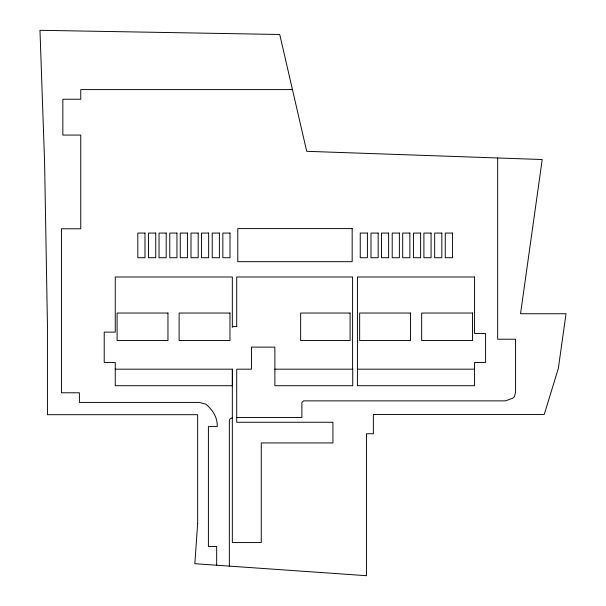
<?xml version="1.0" encoding="UTF-8"?>
<svg xmlns="http://www.w3.org/2000/svg" width="606" height="606" viewBox="0 0 606 606"><rect width="100%" height="100%" fill="white"/><g stroke="black" fill="none" stroke-linecap="round" stroke-linejoin="round"><path stroke-width="0.91" d="M232.242 417.746L229.81 419.125L229.348 420.859L229.348 566.11M292.456 89.59L80.757 89.59L80.757 99.24L62.842 99.24L62.842 135.07L80.757 135.07L80.757 228.78L61.464 228.78L61.464 392.779L79.386 392.779L79.386 402.422L199.276 402.422L205.934 404.21C212.63 409.861 217.652 417.526 217.228 426.594L208.403 426.594L208.403 546.491L216.675 546.491L216.675 565.224M232.333 326.604L236.704 326.604M115.254 369.175L232.393 369.175L232.393 385.711L115.254 385.711L115.254 362.433L104.224 362.433L104.224 332.118L115.254 332.118L115.254 276.995L232.333 276.995L232.333 327.354M274.874 369.175L352.737 369.175L352.737 385.711L274.874 385.711L274.874 347.124L251.445 347.124L251.445 369.175L236.704 369.175L236.704 422.268L332.929 422.268L332.929 442.941L261.269 442.941L261.269 542.559L232.333 542.559L232.333 369.175M357.426 369.175L474.566 369.175M236.507 417.549L301.879 417.549L301.879 402.528L303.53 400.869L505.427 400.869L512.941 398.134L514.403 396.672L515.577 392.279L515.577 339.224L497.662 339.224L497.662 157.977M352.601 369.175L352.601 276.995L236.704 276.995L236.704 326.634M197.647 523.561L194.837 563.701L366.471 575.7L366.471 433.752L373.364 433.752L373.364 414.459L544.249 414.459L558.353 368.334L566.027 313.741L520.546 313.741L542.218 159.529L306.704 151.311L279.73 34.481L39.973 30.3L44.594 162.522L47.435 325.111L47.435 414.693L197.647 414.693L197.647 523.561M352.169 228.606L237.787 228.606L237.787 261.678L352.169 261.678L352.169 228.606M144.978 233.068L137.812 233.068L137.812 257.732L144.978 257.732L144.978 233.068M155.727 233.068L148.561 233.068L148.561 257.732L155.727 257.732L155.727 233.068M166.203 233.068L159.037 233.068L159.037 257.732L166.203 257.732L166.203 233.068M176.952 233.068L169.786 233.068L169.786 257.732L176.952 257.732L176.952 233.068M187.428 233.068L180.262 233.068L180.262 257.732L187.428 257.732L187.428 233.068M198.177 233.068L191.011 233.068L191.011 257.732L198.177 257.732L198.177 233.068M208.646 233.068L201.48 233.068L201.48 257.732L208.646 257.732L208.646 233.068M219.395 233.068L212.229 233.068L212.229 257.732L219.395 257.732L219.395 233.068M230.007 233.068L222.841 233.068L222.841 257.732L230.007 257.732L230.007 233.068M367.41 233.068L360.244 233.068L360.244 257.732L367.41 257.732L367.41 233.068M378.159 233.068L370.993 233.068L370.993 257.732L378.159 257.732L378.159 233.068M388.628 233.068L381.462 233.068L381.462 257.732L388.628 257.732L388.628 233.068M399.377 233.068L392.211 233.068L392.211 257.732L399.377 257.732L399.377 233.068M409.853 233.068L402.687 233.068L402.687 257.732L409.853 257.732L409.853 233.068M420.602 233.068L413.436 233.068L413.436 257.732L420.602 257.732L420.602 233.068M431.078 233.068L423.912 233.068L423.912 257.732L431.078 257.732L431.078 233.068M441.827 233.068L434.661 233.068L434.661 257.732L441.827 257.732L441.827 233.068M452.44 233.068L445.274 233.068L445.274 257.732L452.44 257.732L452.44 233.068M474.566 276.995L357.426 276.995L357.426 385.711L474.566 385.711L474.566 362.433L485.588 362.433L485.588 333.497L474.566 333.497L474.566 276.995M167.96 313.037L117.102 313.037L117.102 340.549L167.96 340.549L167.96 313.037M229.969 313.037L179.118 313.037L179.118 340.549L229.969 340.549L229.969 313.037M350.101 313.037L300.644 313.037L300.644 340.549L350.101 340.549L350.101 313.037M410.504 313.037L359.653 313.037L359.653 340.549L410.504 340.549L410.504 313.037M472.521 313.037L421.67 313.037L421.67 340.549L472.521 340.549L472.521 313.037"/></g></svg>
